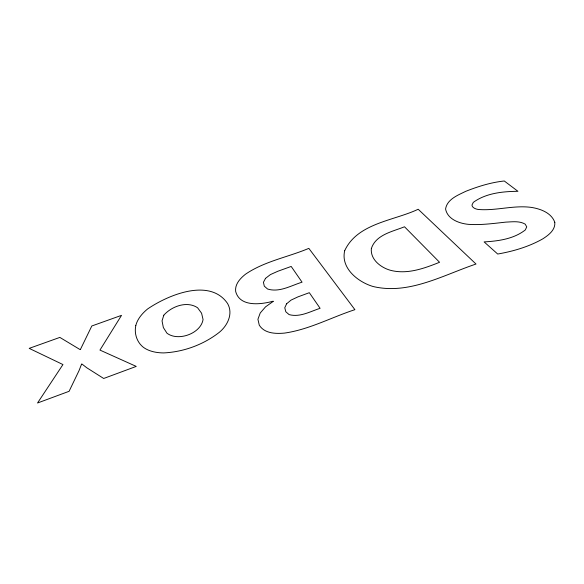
<?xml version="1.0" encoding="UTF-8"?>
<svg xmlns="http://www.w3.org/2000/svg" width="584" height="584" viewBox="0 0 584 584"><rect width="100%" height="100%" fill="white"/><g stroke="black" fill="none" stroke-linecap="round" stroke-linejoin="round"><path stroke-width="0.88" d="M81.578 364.131L79.008 370.694L69.087 391.309L37.529 403.004L62.955 364.555L29.2 348.371L59.853 337.406L80.066 349.575M80.41 349.451L91.812 325.981L121.516 315.353L99.952 350.086L136.247 366.409L103.689 378.476L86.746 367.745L81.928 364.007M273.261 301.373L265.537 306.856L260.23 312.995L257.924 319.273L259.267 325.149C264.494 333.588 275.684 333.902 284.517 333.092C309.17 329.573 331.464 317.324 354.904 309.666L308.834 248.361C287.905 257.201 264.501 261.223 245.492 274.217C240.236 278.378 234.761 284.189 235.659 291.445C239.856 307.323 261.209 304.476 273.144 301.198M371.351 248.572C370.227 259.493 380.804 267.567 390.316 270.253C407.099 274.736 424.101 268.436 439.569 262.282L404.5 226.774C392.63 231.607 375.826 234.607 371.351 248.572M554.8 222.322C555.523 230.016 548.522 235.162 542.784 238.863C528.9 246.725 513.358 251.295 497.699 254.033L484.107 241.9C498.364 241.104 513.811 238.98 525.344 229.913L526.731 226.855L525.177 224.139C519.329 220.716 512.314 221.869 505.875 222.117C493.414 223.468 480.924 225.22 468.368 224.344C459.134 223.431 447.526 219.241 445.57 209.021C447.096 199.224 457.856 195.217 465.689 191.355C478.084 186.449 490.976 182.398 504.284 180.996L517.95 191.311C502.649 191.442 486.019 193.114 473.303 202.363L471.967 205.086A10.169 5.263 -4.4 0 0 478.033 209.444C495.794 211.043 513.365 205.013 531.155 207.378C540.441 208.795 551.405 212.773 554.8 222.322M135.795 325.609C134.108 333.471 136.853 342.071 143.182 347.144A41.376 24.112 -18.6 0 0 163.681 352.918C183.639 351.962 203.473 344.669 219.234 332.369C227.541 325.624 233.41 313.717 227.585 303.534C209.817 277.371 167.922 295.081 147.642 308.943A41.763 24.112 -18.5 0 0 135.795 325.609M344.699 250.682C340.501 268.173 358.014 282.043 373.045 286.496C408.866 295.081 443.249 275.042 476.011 264.041L418.188 209.247C394.039 220.781 357.488 223.052 344.699 250.682M163.783 315.229L162.045 320.872L163.352 327.558L166.951 333.179C178.01 341.72 200.859 333.603 203.057 319.506L201.582 313.214L197.589 307.761C186.968 300.614 171.543 306.344 163.783 315.229M286.598 303.804L284.766 307.768L285.817 311.768L289.095 314.601C299.774 317.579 310.192 311.513 320.105 308.308L309.316 292.686L297.913 296.891L291.058 300.103L286.598 303.804M265.537 278.342L263.428 282.269L264.296 286.16L267.574 289.022C279.422 292.73 291.044 285.561 302.059 282.182L291.19 266.443L277.75 271.29L270.385 274.604L265.537 278.342"/></g></svg>
